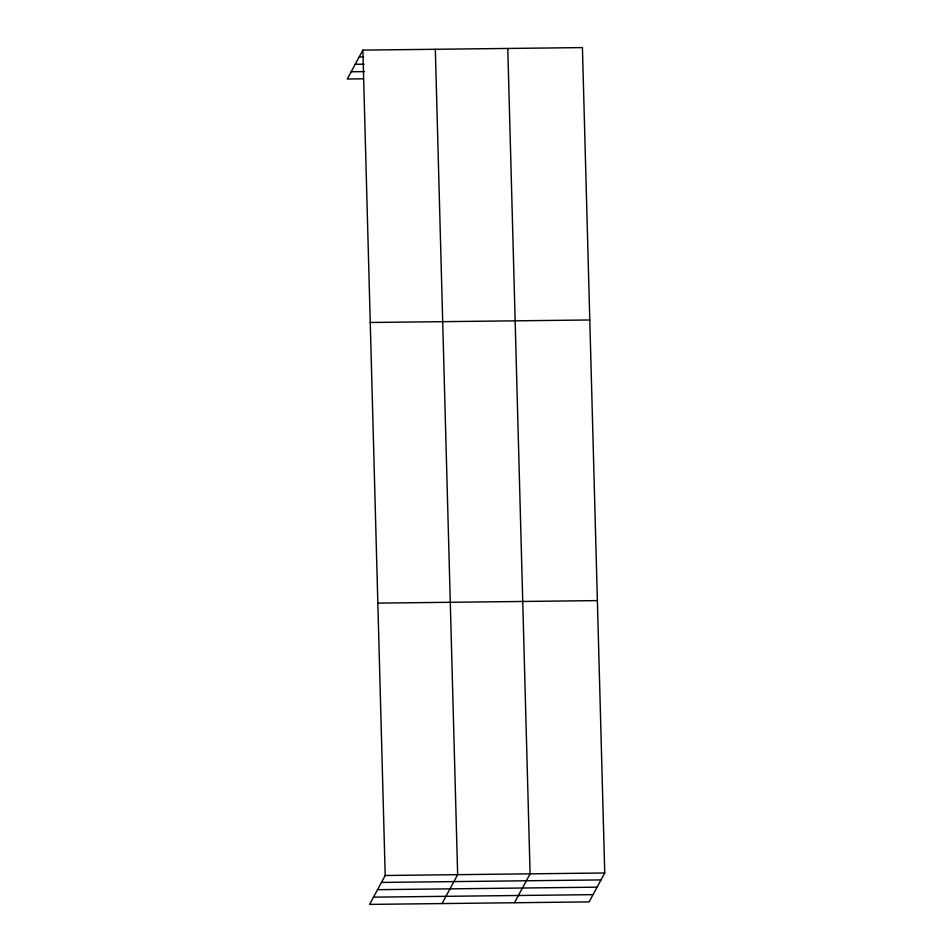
<?xml version="1.0" encoding="UTF-8"?>
<svg xmlns="http://www.w3.org/2000/svg" width="952" height="952" viewBox="0 0 952 952"><rect width="100%" height="100%" fill="white"/><g stroke="black" fill="none" stroke-linecap="round" stroke-linejoin="round"><path stroke-width="1.43" d="M362.879 50.111L385.203 875.495L369.578 904.4L589.121 901.889L604.746 872.984L582.422 47.6L362.879 50.111L347.254 79.016L363.521 78.826M442.025 903.567L457.65 874.674L435.326 49.278M514.473 902.746L530.097 873.841L507.785 48.457M359.13 57.049L363.569 57.001M355.203 64.296L364.08 64.189M351.169 71.769L364.473 71.614M370.245 322.49L589.788 319.979M377.837 603.116L597.38 600.605M385.203 875.495L604.746 872.984M381.454 882.433L600.998 879.922M377.527 889.68L597.082 887.169M373.493 897.153L593.037 894.642"/></g></svg>
